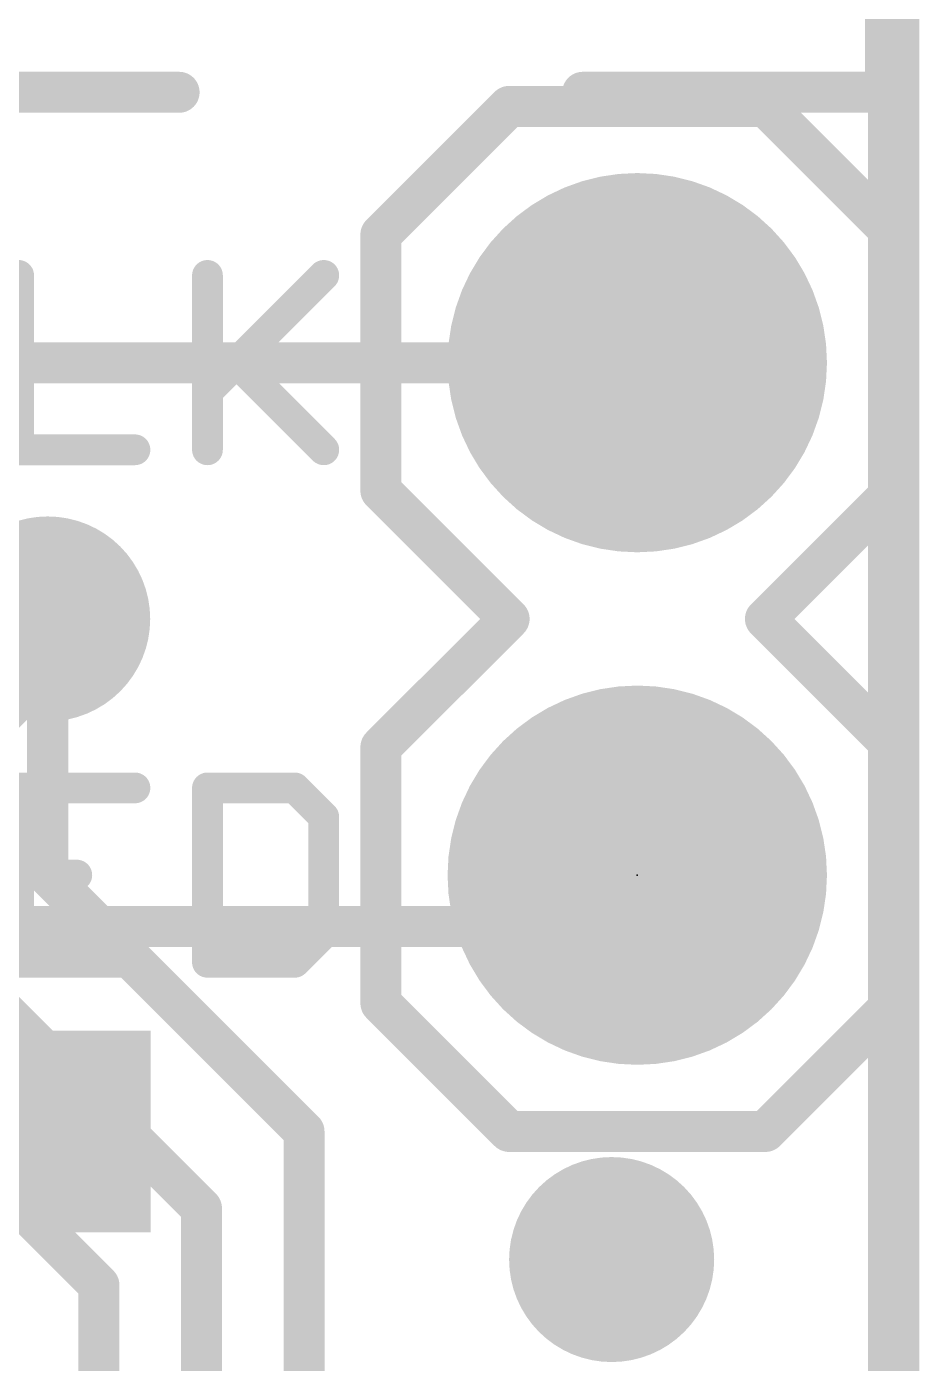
# Model space of a CAD drawing. Extents: x -2.8 to 25.5, y -2.5 to 56.
# Drawn here: x 21.11 to 25.53, y 24.25 to 30.87 of the extents above; entities that cross this region are included whole.
import ezdxf

# ---------------------------------------------------------------- set-up
doc = ezdxf.new("R2010")
doc.units = 0
for name, color, linetype in [('1', 12, 'CONTINUOUS'), ('16', 132, 'CONTINUOUS'), ('17', 110, 'CONTINUOUS'), ('18', 110, 'CONTINUOUS'), ('20', 53, 'CONTINUOUS'), ('21', 41, 'CONTINUOUS'), ('23', 53, 'CONTINUOUS'), ('51', 53, 'CONTINUOUS')]:
    doc.layers.add(name, color=color, linetype=linetype)

# ---------------------------------------------------------------- blocks, each defined once
blk = doc.blocks.new('RECT')
blk.add_solid([(-0.5, -0.5), (0.5, -0.5), (-0.5, 0.5), (0.5, 0.5)])
blk = doc.blocks.new('ROUNDP')
at = {"const_width": 0.5}
blk.add_lwpolyline([(0, -0.25, 1), (0, 0.25, 1), (0, -0.25)], format="xyb", dxfattribs=at)
blk = doc.blocks.new('ROUNDV')
at = {"const_width": 0.5}
blk.add_lwpolyline([(0, -0.25, 1), (0, 0.25, 1), (0, -0.25)], format="xyb", dxfattribs=at)

msp = doc.modelspace()

# ---------------------------------------------------------------- linework, layer by layer
at = {"layer": '1'}
for points, const_width in [([(25.4, 55.88), (25.4, 0)], 0.254), ([(20.574, 29.21), (24.13, 29.21)], 0.2032), ([(21.209, 27.94), (21.209, 27.686)], 0.2032), ([(21.209, 27.686), (20.447, 26.924)], 0.2032), ([(23.876, 26.416), (24.13, 26.67)], 0.2032), ([(18.923, 26.416), (23.876, 26.416)], 0.2032)]:
    msp.add_lwpolyline(points, dxfattribs=dict(at, const_width=const_width))
at = {"layer": '1', "const_width": 0.1016}
for points in [[(24.13, 29.1592, 1), (24.13, 29.2608)], [(21.2598, 27.94, 1), (21.1582, 27.94)], [(21.2449, 27.6501, 1), (21.1731, 27.7219)], [(21.1582, 27.686, 1), (21.2598, 27.686)], [(24.1659, 26.6341, 1), (24.0941, 26.7059)], [(23.8401, 26.4519, 1), (23.9119, 26.3801)], [(23.876, 26.3652, 1), (23.876, 26.4668)]]:
    msp.add_lwpolyline(points, format="xyb", dxfattribs=at)
at = {"layer": '16'}
for points, const_width in [([(25.4, 55.88), (25.4, 0)], 0.254), ([(21.209, 26.67), (21.209, 27.94)], 0.2032), ([(21.463, 24.638), (18.415, 27.686)], 0.2032), ([(21.971, 25.019), (19.558, 27.432)], 0.2032), ([(22.479, 25.4), (21.209, 26.67)], 0.2032), ([(22.479, 16.891), (22.479, 25.4)], 0.2032), ([(21.971, 16.129), (21.971, 25.019)], 0.2032), ([(21.463, 15.748), (21.463, 24.638)], 0.2032)]:
    msp.add_lwpolyline(points, dxfattribs=dict(at, const_width=const_width))
at = {"layer": '16', "const_width": 0.1016}
for points in [[(21.2598, 27.94, 1), (21.1582, 27.94)], [(21.2449, 26.7059, 1), (21.1731, 26.6341)], [(21.1582, 26.67, 1), (21.2598, 26.67)], [(22.5298, 25.4, 1), (22.4282, 25.4)], [(22.4431, 25.3641, 1), (22.5149, 25.4359)], [(22.0218, 25.019, 1), (21.9202, 25.019)], [(21.9351, 24.9831, 1), (22.0069, 25.0549)], [(21.5138, 24.638, 1), (21.4122, 24.638)], [(21.4271, 24.6021, 1), (21.4989, 24.6739)]]:
    msp.add_lwpolyline(points, format="xyb", dxfattribs=at)
at = {"layer": '20', "const_width": 0.254}
msp.add_lwpolyline([(25.4, 55.88), (25.4, 0)], dxfattribs=at)
at = {"layer": '21'}
for points, const_width in [([(25.36, 32.95), (25.36, 30.55)], 0.2032), ([(20.76, 30.55), (21.86, 30.55)], 0.2032), ([(25.36, 30.55), (23.86, 30.55)], 0.2032), ([(22.86, 29.845), (23.495, 30.48)], 0.2032), ([(23.495, 30.48), (24.765, 30.48)], 0.2032), ([(24.765, 30.48), (25.4, 29.845)], 0.2032), ([(22.86, 28.575), (22.86, 29.845)], 0.2032), ([(25.4, 29.845), (25.4, 28.575)], 0.2032), ([(21.0652, 29.6425), (21.0652, 28.7782)], 0.1524), ([(22.0007, 29.6425), (22.0007, 28.7782)], 0.1524), ([(22.0007, 29.0663), (22.5769, 29.6425)], 0.1524), ([(22.1447, 29.2104), (22.5769, 28.7782)], 0.1524), ([(21.0652, 28.7782), (21.6414, 28.7782)], 0.1524), ([(23.495, 27.94), (22.86, 28.575)], 0.2032), ([(25.4, 28.575), (24.765, 27.94)], 0.2032), ([(22.86, 27.305), (23.495, 27.94)], 0.2032), ([(24.765, 27.94), (25.4, 27.305)], 0.2032), ([(22.86, 26.035), (22.86, 27.305)], 0.2032), ([(25.4, 27.305), (25.4, 26.035)], 0.2032), ([(21.6414, 27.1025), (21.0652, 27.1025)], 0.1524), ([(21.0652, 27.1025), (21.0652, 26.2382)], 0.1524), ([(22.0007, 27.1025), (22.0007, 26.2382)], 0.1524), ([(22.4329, 27.1025), (22.0007, 27.1025)], 0.1524), ([(22.5769, 26.9585), (22.4329, 27.1025)], 0.1524), ([(22.5769, 26.3823), (22.5769, 26.9585)], 0.1524), ([(21.0652, 26.6704), (21.3533, 26.6704)], 0.1524), ([(22.4329, 26.2382), (22.5769, 26.3823)], 0.1524), ([(21.0652, 26.2382), (21.6414, 26.2382)], 0.1524), ([(22.0007, 26.2382), (22.4329, 26.2382)], 0.1524), ([(22.86, 26.035), (23.495, 25.4)], 0.2032), ([(24.765, 25.4), (25.4, 26.035)], 0.2032), ([(23.495, 25.4), (24.765, 25.4)], 0.2032)]:
    msp.add_lwpolyline(points, dxfattribs=dict(at, const_width=const_width))
for points, const_width in [([(21.86, 30.4992, 1), (21.86, 30.6008)], 0.1016), ([(23.86, 30.6008, 1), (23.86, 30.4992)], 0.1016), ([(25.36, 30.4992, 1), (25.36, 30.6008)], 0.1016), ([(23.495, 30.5308, 1), (23.495, 30.4292)], 0.1016), ([(23.5309, 30.4441, 1), (23.4591, 30.5159)], 0.1016), ([(24.8009, 30.5159, 1), (24.7291, 30.4441)], 0.1016), ([(24.765, 30.4292, 1), (24.765, 30.5308)], 0.1016), ([(25.3092, 30.55, 1), (25.4108, 30.55)], 0.1016), ([(22.9108, 29.845, 1), (22.8092, 29.845)], 0.1016), ([(25.4508, 29.845, 1), (25.3492, 29.845)], 0.1016), ([(22.8241, 29.8809, 1), (22.8959, 29.8091)], 0.1016), ([(25.3641, 29.8091, 1), (25.4359, 29.8809)], 0.1016), ([(21.1033, 29.6425, 1), (21.0271, 29.6425)], 0.0762), ([(22.0388, 29.6425, 1), (21.9626, 29.6425)], 0.0762), ([(22.6038, 29.6156, 1), (22.55, 29.6695)], 0.0762), ([(22.1717, 29.2373, 1), (22.1178, 29.1834)], 0.0762), ([(21.9737, 29.0933, 1), (22.0276, 29.0394)], 0.0762), ([(21.0271, 28.7782, 1), (21.1033, 28.7782)], 0.0762), ([(21.6414, 28.7401, 1), (21.6414, 28.8163)], 0.0762), ([(21.9626, 28.7782, 1), (22.0388, 28.7782)], 0.0762), ([(22.55, 28.7513, 1), (22.6038, 28.8051)], 0.0762), ([(22.8959, 28.6109, 1), (22.8241, 28.5391)], 0.1016), ([(22.8092, 28.575, 1), (22.9108, 28.575)], 0.1016), ([(25.3492, 28.575, 1), (25.4508, 28.575)], 0.1016), ([(25.4359, 28.5391, 1), (25.3641, 28.6109)], 0.1016), ([(23.5309, 27.9041, 1), (23.4591, 27.9759)], 0.1016), ([(23.4591, 27.9041, 1), (23.5309, 27.9759)], 0.1016), ([(24.8009, 27.9759, 1), (24.7291, 27.9041)], 0.1016), ([(24.7291, 27.9759, 1), (24.8009, 27.9041)], 0.1016), ([(22.9108, 27.305, 1), (22.8092, 27.305)], 0.1016), ([(22.8241, 27.3409, 1), (22.8959, 27.2691)], 0.1016), ([(25.4508, 27.305, 1), (25.3492, 27.305)], 0.1016), ([(25.3641, 27.2691, 1), (25.4359, 27.3409)], 0.1016), ([(21.1033, 27.1025, 1), (21.0271, 27.1025)], 0.0762), ([(21.6414, 27.0644, 1), (21.6414, 27.1406)], 0.0762), ([(22.0388, 27.1025, 1), (21.9626, 27.1025)], 0.0762), ([(22.0007, 27.1406, 1), (22.0007, 27.0644)], 0.0762), ([(22.4598, 27.1295, 1), (22.4059, 27.0756)], 0.0762), ([(22.4329, 27.0644, 1), (22.4329, 27.1406)], 0.0762), ([(22.615, 26.9585, 1), (22.5388, 26.9585)], 0.0762), ([(22.55, 26.9315, 1), (22.6038, 26.9854)], 0.0762), ([(21.3533, 26.6323, 1), (21.3533, 26.7085)], 0.0762), ([(22.6038, 26.3553, 1), (22.55, 26.4092)], 0.0762), ([(22.5388, 26.3823, 1), (22.615, 26.3823)], 0.0762), ([(21.6414, 26.2001, 1), (21.6414, 26.2763)], 0.0762), ([(22.0007, 26.2763, 1), (22.0007, 26.2001)], 0.0762), ([(22.4059, 26.2651, 1), (22.4598, 26.2113)], 0.0762), ([(22.4329, 26.2001, 1), (22.4329, 26.2763)], 0.0762), ([(21.0271, 26.2382, 1), (21.1033, 26.2382)], 0.0762), ([(21.9626, 26.2382, 1), (22.0388, 26.2382)], 0.0762), ([(22.8959, 26.0709, 1), (22.8241, 25.9991)], 0.1016), ([(25.4359, 25.9991, 1), (25.3641, 26.0709)], 0.1016), ([(22.8092, 26.035, 1), (22.9108, 26.035)], 0.1016), ([(25.3492, 26.035, 1), (25.4508, 26.035)], 0.1016), ([(23.495, 25.4508, 1), (23.495, 25.3492)], 0.1016), ([(23.4591, 25.3641, 1), (23.5309, 25.4359)], 0.1016), ([(24.7291, 25.4359, 1), (24.8009, 25.3641)], 0.1016), ([(24.765, 25.3492, 1), (24.765, 25.4508)], 0.1016)]:
    msp.add_lwpolyline(points, format="xyb", dxfattribs=dict(at, const_width=const_width))
at = {"layer": '23'}
msp.add_point((24.13, 26.67), dxfattribs=at)

# ---------------------------------------------------------------- block references
at = {"layer": '1', "xscale": 1.1}
msp.add_blockref('RECT', (21.17, 25.4), dxfattribs=at)
at = {"layer": '17', "xscale": 1.8796, "yscale": 1.8796, "rotation": 180}
for p in [(24.13, 29.21), (24.13, 29.21), (24.13, 26.67), (24.13, 26.67)]:
    msp.add_blockref('ROUNDP', p, dxfattribs=at)
at = {"layer": '18', "xscale": 1.016, "yscale": 1.016}
for p in [(21.209, 27.94), (21.209, 27.94), (24.003, 24.765), (24.003, 24.765)]:
    msp.add_blockref('ROUNDV', p, dxfattribs=at)
at = {"layer": '51', "xscale": 0.508, "yscale": 0.508, "rotation": 90}
for p in [(24.13, 29.21), (24.13, 26.67)]:
    msp.add_blockref('RECT', p, dxfattribs=at)
at = {"layer": '51', "xscale": 0.5001, "yscale": 0.95}
msp.add_blockref('RECT', (20.9002, 25.4051), dxfattribs=at)

doc.saveas('drawing.dxf')
